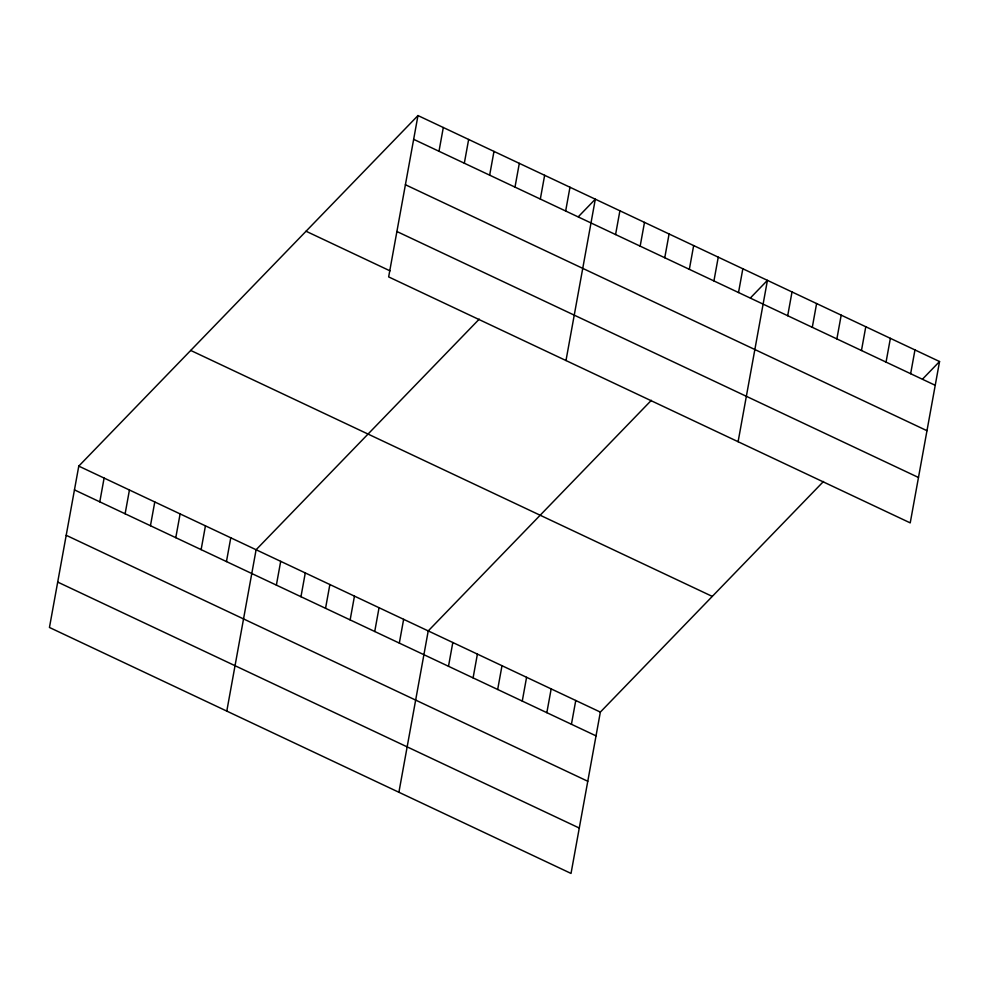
<?xml version="1.0" encoding="UTF-8"?>
<svg xmlns="http://www.w3.org/2000/svg" width="989" height="989" viewBox="0 0 989 989"><rect width="100%" height="100%" fill="white"/><g stroke="black" fill="none" stroke-linecap="round" stroke-linejoin="round"><path stroke-width="1.48" d="M417.976 115.565L388.652 276.908L910.226 522.884L939.55 361.529L417.976 115.565L78.774 466.116L49.45 627.471L571.024 873.435L600.348 712.092L823.491 481.47M99.79 501.843L104.105 478.07M125.121 513.786L129.435 490.012M150.452 525.728L154.779 501.955M175.782 537.682L180.109 513.909M201.126 549.624L205.44 525.851M226.456 561.579L230.771 537.806M226.79 711.103L256.102 549.748L479.257 319.126M276.376 585.117L280.691 561.344M300.965 596.713L305.28 572.94M325.554 608.309L329.869 584.536M350.143 619.905L354.458 596.132M438.992 151.28L443.307 127.507M374.732 631.501L379.047 607.728M464.323 163.222L468.65 139.449M399.321 643.097L403.636 619.324M489.654 175.177L493.981 151.404M398.901 792.276L428.225 630.92L651.38 400.298M514.997 187.119L519.312 163.346M448.499 666.289L452.814 642.516M540.328 199.061L544.642 175.288M473.088 677.885L477.403 654.112M565.659 211.016L569.973 187.242M497.677 689.481L501.992 665.708M565.992 360.54L595.316 199.185L578.318 216.752M522.266 701.077L526.581 677.304M615.578 234.554L619.905 210.781M546.843 712.673L551.17 688.9M640.167 246.15L644.494 222.377M571.432 724.269L575.759 700.496M664.756 257.746L669.083 233.973M689.345 269.342L693.66 245.569M713.934 280.938L718.249 257.165M738.523 292.534L742.838 268.761M738.103 441.712L767.427 280.357L750.441 297.912M787.701 315.726L792.016 291.953M812.29 327.322L816.605 303.549M836.879 338.918L841.194 315.145M861.468 350.514L865.783 326.741M886.057 362.11L890.372 338.337M910.646 373.706L914.961 349.933M922.564 379.084L939.55 361.529M413.662 139.325L935.235 385.302M405.403 184.733L926.977 430.697M396.91 231.513L918.472 477.477M306.046 231.241L390.037 270.862M190.716 350.44L712.278 596.404M78.774 466.116L600.348 712.092M74.447 489.889L596.021 735.865M66.201 535.296L587.775 781.261M57.696 582.076L579.27 828.04"/></g></svg>
